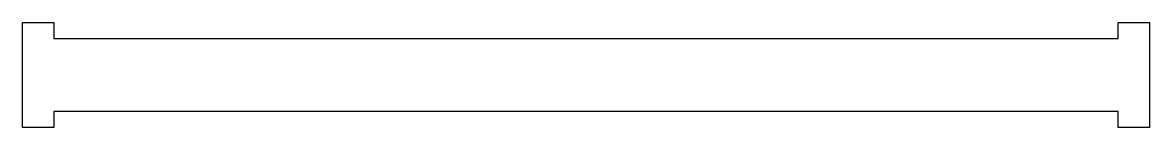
# Model space of a CAD drawing. Header units: millimetres. Extents: x 0 to 108, y 0 to 10.
import ezdxf

# ---------------------------------------------------------------- set-up
doc = ezdxf.new("R2010")
doc.units = ezdxf.units.MM
doc.layers.add('CUT', color=1, linetype='Continuous')

msp = doc.modelspace()

# ---------------------------------------------------------------- linework, layer by layer
at = {"layer": 'CUT'}
msp.add_lwpolyline([(0, 10), (3, 10), (3, 8.5), (105, 8.5), (105, 10), (108, 10), (108, 0), (105, 0), (105, 1.5), (3, 1.5), (3, 0), (0, 0), (0, 10)], close=True, dxfattribs=at)

doc.saveas('drawing.dxf')
